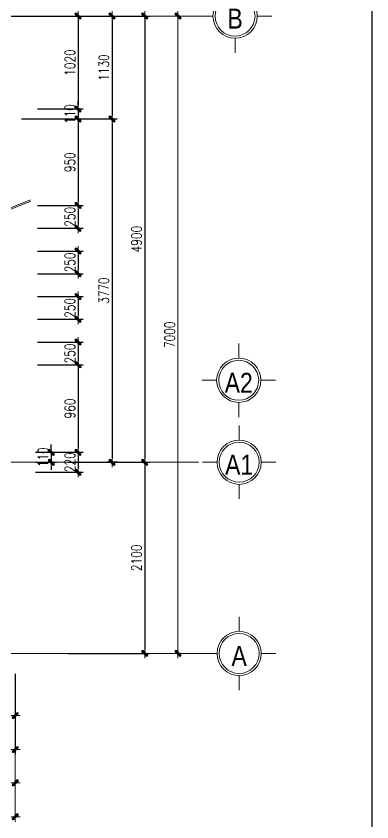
# Model space of a CAD drawing. Extents: x -165145 to 691808, y -202842 to 311040.
# Drawn here: x 35260 to 39171, y 36663 to 45513 of the extents above; entities that cross this region are included whole.
import ezdxf
from ezdxf.enums import TextEntityAlignment as Align

# ---------------------------------------------------------------- set-up
doc = ezdxf.new("R2010")
doc.units = 0
doc.header["$LTSCALE"] = 10
doc.header["$MEASUREMENT"] = 0
doc.linetypes.add('TIM', pattern=[26.01, 10, -3, 0.01, -3, 10])
doc.layers.get('Defpoints').update_dxf_attribs({"color": 5, "linetype": 'CONTINUOUS'})
for name, color, linetype, lineweight in [('ARROWS', 1, 'CONTINUOUS', 0), ('DIM', 8, 'CONTINUOUS', 13), ('netchia', 2, 'CONTINUOUS', 20), ('TEXT', 4, 'CONTINUOUS', 20), ('TRUC', 251, 'TIM', 5)]:
    doc.layers.add(name, color=color, linetype=linetype, lineweight=lineweight)
doc.styles.add('ROMANS', font='romans', dxfattribs={"width": 0.75, "bigfont": 'vns'})
doc.styles.add('VNARIALH', font='', dxfattribs={"width": 0.75})
doc.styles.add('VnArialNarrowH', font='')
doc.styles.get('VNARIALH').set_extended_font_data('.VnArialH')
doc.styles.get('VnArialNarrowH').set_extended_font_data('.VnArial NarrowH')
doc.dimstyles.new('fit0.75', dxfattribs={"dimscale": 0.5625, "dimtxt": 200, "dimasz": 75, "dimexe": 100, "dimexo": 400, "dimgap": 0.03, "dimtad": 0, "dimdec": 0, "dimdsep": 46, "dimtxsty": 'ROMANS', "dimblk": 'alex', "dimcen": 150, "dimclrd": 8, "dimclre": 8, "dimclrt": 7, "dimaunit": 1, "dimadec": 0, "dimazin": 0, "dimtfac": 0.072, "dimtdec": 0, "dimtix": 1, "dimtmove": 2, "dimatfit": 3, "dimldrblk": 'a-01', "dimfxl": 100, "dimtvp": 0.8, "dimtolj": 1, "dimarcsym": 0})

# ---------------------------------------------------------------- blocks, each defined once
blk = doc.blocks.new('alex')
at = {"layer": 'ARROWS'}
h = blk.add_hatch(color=1, dxfattribs=at)
edge = h.paths.add_edge_path()
edge.add_line((0.4, 0.74), (-0.74, -0.4))
edge.add_ellipse((-0.57, -0.57), major_axis=(0.17, 0.17), ratio=1, start_angle=90, end_angle=270)
edge.add_line((-0.4, -0.74), (0.74, 0.4))
edge.add_ellipse((0.57, 0.57), major_axis=(0.17, 0.17), ratio=1, start_angle=270, end_angle=450)
blk.add_lwpolyline([(0.4, 0.74), (-0.74, -0.4, 1), (-0.4, -0.74), (0.74, 0.4, 1)], format="xyb", close=True, dxfattribs=at)
at = {"layer": 'netchia', "color": 2}
for p, q in [((1.27, 0), (-1.27, 0)), ((0, -1.27), (0, 1.27))]:
    blk.add_line(p, q, dxfattribs=at)
blk = doc.blocks.new('*D1970')
at = {"layer": 'Defpoints', "color": 0, "ltscale": 0.05, "transparency": 16777216}
for p in [(35608.4, 40612.8), (35608.4, 38512.8), (36673.4, 38512.8)]:
    blk.add_point(p, dxfattribs=at)
at = {"layer": 'DIM', "color": 8, "lineweight": -2, "ltscale": 0.05, "transparency": 16777216}
for p, q in [((35833.4, 40612.8), (36729.7, 40612.8)), ((36673.4, 40570.6), (36673.4, 38555)), ((35833.4, 38512.8), (36729.7, 38512.8))]:
    blk.add_line(p, q, dxfattribs=at)
at = {"layer": 'DIM', "color": 8, "lineweight": -2, "ltscale": 0.05, "transparency": 16777216, "xscale": 42.1875, "yscale": 42.1875, "zscale": 42.1875}
for p, rotation in [((36673.4, 40612.8), 90), ((36673.4, 38512.8), 270)]:
    blk.add_blockref('alex', p, dxfattribs=dict(at, rotation=rotation))
at = {"layer": 'DIM', "color": 7, "ltscale": 0.05, "transparency": 16777216, "insert": (36583.4, 39562.8), "char_height": 112.5, "attachment_point": 5, "rotation": 90, "style": 'ROMANS'}
blk.add_mtext('\\A1;2100', dxfattribs=at)
blk = doc.blocks.new('a-01')
at = {"layer": 'ARROWS'}
blk.add_hatch(color=256, dxfattribs=at).paths.add_polyline_path([(-1.8, 0.49), (-1.8, -0.49), (0, 0)])
at = {"layer": 'netchia'}
blk.add_lwpolyline([(-1.8, 0.49), (-1.8, -0.49), (0, 0), (0, 0)], close=True, dxfattribs=at)
blk = doc.blocks.new('*D1972')
at = {"layer": 'Defpoints', "color": 0, "ltscale": 0.05, "transparency": 16777216}
for p in [(34414.1, 45512.8), (36296.7, 40612.8), (36673.4, 40612.8)]:
    blk.add_point(p, dxfattribs=at)
at = {"layer": 'DIM', "color": 8, "lineweight": -2, "ltscale": 0.05, "transparency": 16777216}
for p, q in [((34639.1, 45512.8), (36729.7, 45512.8)), ((36673.4, 45470.6), (36673.4, 40655)), ((36521.7, 40612.8), (36729.7, 40612.8))]:
    blk.add_line(p, q, dxfattribs=at)
at = {"layer": 'DIM', "color": 8, "lineweight": -2, "ltscale": 0.05, "transparency": 16777216, "xscale": 42.1875, "yscale": 42.1875, "zscale": 42.1875}
for p, rotation in [((36673.4, 45512.8), 90), ((36673.4, 40612.8), 270)]:
    blk.add_blockref('alex', p, dxfattribs=dict(at, rotation=rotation))
at = {"layer": 'DIM', "color": 7, "ltscale": 0.05, "transparency": 16777216, "insert": (36583.4, 43062.8), "char_height": 112.5, "attachment_point": 5, "rotation": 90, "style": 'ROMANS'}
blk.add_mtext('\\A1;4900', dxfattribs=at)
blk = doc.blocks.new('*D1973')
at = {"layer": 'Defpoints', "color": 0, "ltscale": 0.05, "transparency": 16777216}
for p in [(34735.8, 45512.8), (35092.3, 44382.8), (36313.9, 44382.8)]:
    blk.add_point(p, dxfattribs=at)
at = {"layer": 'DIM', "color": 8, "lineweight": -2, "ltscale": 0.05, "transparency": 16777216}
for p, q in [((34960.8, 45512.8), (36370.2, 45512.8)), ((36313.9, 45470.6), (36313.9, 44425)), ((35317.3, 44382.8), (36370.2, 44382.8))]:
    blk.add_line(p, q, dxfattribs=at)
at = {"layer": 'DIM', "color": 8, "lineweight": -2, "ltscale": 0.05, "transparency": 16777216, "xscale": 42.1875, "yscale": 42.1875, "zscale": 42.1875}
for p, rotation in [((36313.9, 45512.8), 90), ((36313.9, 44382.8), 270)]:
    blk.add_blockref('alex', p, dxfattribs=dict(at, rotation=rotation))
at = {"layer": 'DIM', "color": 7, "ltscale": 0.05, "transparency": 16777216, "insert": (36223.9, 44947.8), "char_height": 112.5, "attachment_point": 5, "rotation": 90, "style": 'ROMANS'}
blk.add_mtext('\\A1;1130', dxfattribs=at)
blk = doc.blocks.new('*D1974')
at = {"layer": 'Defpoints', "color": 0, "ltscale": 0.05, "transparency": 16777216}
for p in [(35848.3, 44382.8), (36313.9, 40612.8), (36604.4, 40612.8)]:
    blk.add_point(p, dxfattribs=at)
at = {"layer": 'DIM', "color": 8, "lineweight": -2, "ltscale": 0.05, "transparency": 16777216}
for p, q in [((36073.3, 44382.8), (36370.2, 44382.8)), ((36313.9, 44340.6), (36313.9, 40655)), ((36379.4, 40612.8), (36257.7, 40612.8))]:
    blk.add_line(p, q, dxfattribs=at)
at = {"layer": 'DIM', "color": 8, "lineweight": -2, "ltscale": 0.05, "transparency": 16777216, "xscale": 42.1875, "yscale": 42.1875, "zscale": 42.1875}
for p, rotation in [((36313.9, 44382.8), 90), ((36313.9, 40612.8), 270)]:
    blk.add_blockref('alex', p, dxfattribs=dict(at, rotation=rotation))
at = {"layer": 'DIM', "color": 7, "ltscale": 0.05, "transparency": 16777216, "insert": (36223.9, 42497.8), "char_height": 112.5, "attachment_point": 5, "rotation": 90, "style": 'ROMANS'}
blk.add_mtext('\\A1;3770', dxfattribs=at)
blk = doc.blocks.new('*D1976')
at = {"layer": 'Defpoints', "color": 0, "transparency": 16777216}
for p in [(32849.5, 38512.8), (35249.5, 38512.8), (35249.5, 37830.9)]:
    blk.add_point(p, dxfattribs=at)
at = {"layer": 'DIM', "color": 8, "lineweight": -2, "transparency": 16777216}
for p, q in [((32849.5, 38287.8), (32849.5, 37774.6)), ((35249.5, 38287.8), (35249.5, 37774.6)), ((32891.7, 37830.9), (35207.3, 37830.9))]:
    blk.add_line(p, q, dxfattribs=at)
at = {"layer": 'DIM', "color": 8, "lineweight": -2, "transparency": 16777216, "xscale": 42.1875, "yscale": 42.1875, "zscale": 42.1875, "rotation": 180}
blk.add_blockref('alex', (32849.5, 37830.9), dxfattribs=at)
at = {"layer": 'DIM', "color": 8, "lineweight": -2, "transparency": 16777216, "xscale": 42.1875, "yscale": 42.1875, "zscale": 42.1875}
blk.add_blockref('alex', (35249.5, 37830.9), dxfattribs=at)
at = {"layer": 'DIM', "color": 7, "transparency": 16777216, "insert": (34049.5, 37920.9), "char_height": 112.5, "attachment_point": 5, "style": 'ROMANS'}
blk.add_mtext('\\A1;2400', dxfattribs=at)
blk = doc.blocks.new('*D1977')
at = {"layer": 'Defpoints', "color": 0, "transparency": 16777216}
for p in [(31199.5, 38512.8), (35249.5, 38512.8), (35249.5, 37457.4)]:
    blk.add_point(p, dxfattribs=at)
at = {"layer": 'DIM', "color": 8, "lineweight": -2, "transparency": 16777216}
for p, q in [((31199.5, 38287.8), (31199.5, 37401.1)), ((35249.5, 38287.8), (35249.5, 37401.1)), ((31241.7, 37457.4), (35207.3, 37457.4))]:
    blk.add_line(p, q, dxfattribs=at)
at = {"layer": 'DIM', "color": 8, "lineweight": -2, "transparency": 16777216, "xscale": 42.1875, "yscale": 42.1875, "zscale": 42.1875, "rotation": 180}
blk.add_blockref('alex', (31199.5, 37457.4), dxfattribs=at)
at = {"layer": 'DIM', "color": 8, "lineweight": -2, "transparency": 16777216, "xscale": 42.1875, "yscale": 42.1875, "zscale": 42.1875}
blk.add_blockref('alex', (35249.5, 37457.4), dxfattribs=at)
at = {"layer": 'DIM', "color": 7, "transparency": 16777216, "insert": (33224.5, 37547.4), "char_height": 112.5, "attachment_point": 5, "style": 'ROMANS'}
blk.add_mtext('\\A1;4050', dxfattribs=at)
blk = doc.blocks.new('*D1980')
at = {"layer": 'Defpoints', "color": 0, "transparency": 16777216}
for p in [(35269.7, 44382.8), (35269.7, 43432.8), (35941.2, 43432.8)]:
    blk.add_point(p, dxfattribs=at)
at = {"layer": 'DIM', "color": 8, "lineweight": -2, "transparency": 16777216}
for p, q in [((35494.7, 44382.8), (35997.4, 44382.8)), ((35941.2, 44340.6), (35941.2, 43475)), ((35494.7, 43432.8), (35997.4, 43432.8))]:
    blk.add_line(p, q, dxfattribs=at)
at = {"layer": 'DIM', "color": 8, "lineweight": -2, "transparency": 16777216, "xscale": 42.1875, "yscale": 42.1875, "zscale": 42.1875}
for p, rotation in [((35941.2, 44382.8), 90), ((35941.2, 43432.8), 270)]:
    blk.add_blockref('alex', p, dxfattribs=dict(at, rotation=rotation))
at = {"layer": 'DIM', "color": 7, "transparency": 16777216, "insert": (35851.2, 43907.8), "char_height": 112.5, "attachment_point": 5, "rotation": 90, "style": 'ROMANS'}
blk.add_mtext('\\A1;950', dxfattribs=at)
blk = doc.blocks.new('*D1981')
at = {"layer": 'Defpoints', "color": 0, "transparency": 16777216}
for p in [(35269.7, 43432.8), (35269.7, 43182.8), (35941.2, 43182.8)]:
    blk.add_point(p, dxfattribs=at)
at = {"layer": 'DIM', "color": 8, "lineweight": -2, "transparency": 16777216}
for p, q in [((35494.7, 43432.8), (35997.4, 43432.8)), ((35941.2, 43390.6), (35941.2, 43225)), ((35494.7, 43182.8), (35997.4, 43182.8))]:
    blk.add_line(p, q, dxfattribs=at)
at = {"layer": 'DIM', "color": 8, "lineweight": -2, "transparency": 16777216, "xscale": 42.1875, "yscale": 42.1875, "zscale": 42.1875}
for p, rotation in [((35941.2, 43432.8), 90), ((35941.2, 43182.8), 270)]:
    blk.add_blockref('alex', p, dxfattribs=dict(at, rotation=rotation))
at = {"layer": 'DIM', "color": 7, "transparency": 16777216, "insert": (35851.2, 43307.8), "char_height": 112.5, "attachment_point": 5, "rotation": 90, "style": 'ROMANS'}
blk.add_mtext('\\A1;250', dxfattribs=at)
blk = doc.blocks.new('*D1982')
at = {"layer": 'Defpoints', "color": 0, "transparency": 16777216}
for p in [(35269.7, 42932.8), (35269.7, 42682.8), (35941.2, 42682.8)]:
    blk.add_point(p, dxfattribs=at)
at = {"layer": 'DIM', "color": 8, "lineweight": -2, "transparency": 16777216}
for p, q in [((35494.7, 42932.8), (35997.4, 42932.8)), ((35941.2, 42890.6), (35941.2, 42725)), ((35494.7, 42682.8), (35997.4, 42682.8))]:
    blk.add_line(p, q, dxfattribs=at)
at = {"layer": 'DIM', "color": 8, "lineweight": -2, "transparency": 16777216, "xscale": 42.1875, "yscale": 42.1875, "zscale": 42.1875}
for p, rotation in [((35941.2, 42932.8), 90), ((35941.2, 42682.8), 270)]:
    blk.add_blockref('alex', p, dxfattribs=dict(at, rotation=rotation))
at = {"layer": 'DIM', "color": 7, "transparency": 16777216, "insert": (35851.2, 42807.8), "char_height": 112.5, "attachment_point": 5, "rotation": 90, "style": 'ROMANS'}
blk.add_mtext('\\A1;250', dxfattribs=at)
blk = doc.blocks.new('*D1983')
at = {"layer": 'Defpoints', "color": 0, "transparency": 16777216}
for p in [(35269.7, 42432.8), (35269.7, 42182.8), (35941.2, 42182.8)]:
    blk.add_point(p, dxfattribs=at)
at = {"layer": 'DIM', "color": 8, "lineweight": -2, "transparency": 16777216}
for p, q in [((35494.7, 42432.8), (35997.4, 42432.8)), ((35941.2, 42390.6), (35941.2, 42225)), ((35494.7, 42182.8), (35997.4, 42182.8))]:
    blk.add_line(p, q, dxfattribs=at)
at = {"layer": 'DIM', "color": 8, "lineweight": -2, "transparency": 16777216, "xscale": 42.1875, "yscale": 42.1875, "zscale": 42.1875}
for p, rotation in [((35941.2, 42432.8), 90), ((35941.2, 42182.8), 270)]:
    blk.add_blockref('alex', p, dxfattribs=dict(at, rotation=rotation))
at = {"layer": 'DIM', "color": 7, "transparency": 16777216, "insert": (35851.2, 42307.8), "char_height": 112.5, "attachment_point": 5, "rotation": 90, "style": 'ROMANS'}
blk.add_mtext('\\A1;250', dxfattribs=at)
blk = doc.blocks.new('*D1984')
at = {"layer": 'Defpoints', "color": 0, "transparency": 16777216}
for p in [(35269.7, 41932.8), (35269.7, 41682.8), (35941.2, 41682.8)]:
    blk.add_point(p, dxfattribs=at)
at = {"layer": 'DIM', "color": 8, "lineweight": -2, "transparency": 16777216}
for p, q in [((35494.7, 41932.8), (35997.4, 41932.8)), ((35941.2, 41890.6), (35941.2, 41725)), ((35494.7, 41682.8), (35997.4, 41682.8))]:
    blk.add_line(p, q, dxfattribs=at)
at = {"layer": 'DIM', "color": 8, "lineweight": -2, "transparency": 16777216, "xscale": 42.1875, "yscale": 42.1875, "zscale": 42.1875}
for p, rotation in [((35941.2, 41932.8), 90), ((35941.2, 41682.8), 270)]:
    blk.add_blockref('alex', p, dxfattribs=dict(at, rotation=rotation))
at = {"layer": 'DIM', "color": 7, "transparency": 16777216, "insert": (35851.2, 41807.8), "char_height": 112.5, "attachment_point": 5, "rotation": 90, "style": 'ROMANS'}
blk.add_mtext('\\A1;250', dxfattribs=at)
blk = doc.blocks.new('*D1985')
at = {"layer": 'Defpoints', "color": 0, "transparency": 16777216}
for p in [(35269.7, 41682.8), (35269.7, 40722.8), (35941.2, 40722.8)]:
    blk.add_point(p, dxfattribs=at)
at = {"layer": 'DIM', "color": 8, "lineweight": -2, "transparency": 16777216}
for p, q in [((35494.7, 41682.8), (35997.4, 41682.8)), ((35941.2, 41640.6), (35941.2, 40765)), ((35494.7, 40722.8), (35997.4, 40722.8))]:
    blk.add_line(p, q, dxfattribs=at)
at = {"layer": 'DIM', "color": 8, "lineweight": -2, "transparency": 16777216, "xscale": 42.1875, "yscale": 42.1875, "zscale": 42.1875}
for p, rotation in [((35941.2, 41682.8), 90), ((35941.2, 40722.8), 270)]:
    blk.add_blockref('alex', p, dxfattribs=dict(at, rotation=rotation))
at = {"layer": 'DIM', "color": 7, "transparency": 16777216, "insert": (35851.2, 41202.8), "char_height": 112.5, "attachment_point": 5, "rotation": 90, "style": 'ROMANS'}
blk.add_mtext('\\A1;960', dxfattribs=at)
blk = doc.blocks.new('*D1986')
at = {"layer": 'Defpoints', "color": 0, "transparency": 16777216}
for p in [(35269.7, 44492.8), (35269.7, 44382.8), (35941.2, 44382.8)]:
    blk.add_point(p, dxfattribs=at)
at = {"layer": 'DIM', "color": 8, "lineweight": -2, "transparency": 16777216}
for p, q in [((35941.2, 44535), (35941.2, 44577.1)), ((35494.7, 44492.8), (35997.4, 44492.8)), ((35941.2, 44492.8), (35941.2, 44382.8)), ((35494.7, 44382.8), (35997.4, 44382.8)), ((35941.2, 44340.6), (35941.2, 44298.4))]:
    blk.add_line(p, q, dxfattribs=at)
at = {"layer": 'DIM', "color": 8, "lineweight": -2, "transparency": 16777216, "xscale": 42.1875, "yscale": 42.1875, "zscale": 42.1875}
for p, rotation in [((35941.2, 44492.8), 270), ((35941.2, 44382.8), 90)]:
    blk.add_blockref('alex', p, dxfattribs=dict(at, rotation=rotation))
at = {"layer": 'DIM', "color": 7, "transparency": 16777216, "insert": (35851.2, 44437.8), "char_height": 112.5, "attachment_point": 5, "rotation": 90, "style": 'ROMANS'}
blk.add_mtext('\\A1;110', dxfattribs=at)
blk = doc.blocks.new('*D1987')
at = {"layer": 'Defpoints', "color": 0, "transparency": 16777216}
for p in [(35403.6, 45512.8), (35293.6, 44492.8), (35941.2, 44492.8)]:
    blk.add_point(p, dxfattribs=at)
at = {"layer": 'DIM', "color": 8, "lineweight": -2, "transparency": 16777216}
for p, q in [((35628.6, 45512.8), (35997.4, 45512.8)), ((35941.2, 45470.6), (35941.2, 44535)), ((35518.6, 44492.8), (35997.4, 44492.8))]:
    blk.add_line(p, q, dxfattribs=at)
at = {"layer": 'DIM', "color": 8, "lineweight": -2, "transparency": 16777216, "xscale": 42.1875, "yscale": 42.1875, "zscale": 42.1875}
for p, rotation in [((35941.2, 45512.8), 90), ((35941.2, 44492.8), 270)]:
    blk.add_blockref('alex', p, dxfattribs=dict(at, rotation=rotation))
at = {"layer": 'DIM', "color": 7, "transparency": 16777216, "insert": (35851.2, 45002.8), "char_height": 112.5, "attachment_point": 5, "rotation": 90, "style": 'ROMANS'}
blk.add_mtext('\\A1;1020', dxfattribs=at)
blk = doc.blocks.new('*D1990')
at = {"layer": 'Defpoints', "color": 0, "transparency": 16777216}
for p in [(35249.5, 40722.8), (35249.5, 40612.8), (35645.9, 40612.8)]:
    blk.add_point(p, dxfattribs=at)
at = {"layer": 'DIM', "color": 8, "lineweight": -2, "transparency": 16777216}
for p, q in [((35645.9, 40765), (35645.9, 40807.1)), ((35474.5, 40722.8), (35702.2, 40722.8)), ((35645.9, 40722.8), (35645.9, 40612.8)), ((35474.5, 40612.8), (35702.2, 40612.8)), ((35645.9, 40570.6), (35645.9, 40528.4))]:
    blk.add_line(p, q, dxfattribs=at)
at = {"layer": 'DIM', "color": 8, "lineweight": -2, "transparency": 16777216, "xscale": 42.1875, "yscale": 42.1875, "zscale": 42.1875}
for p, rotation in [((35645.9, 40722.8), 270), ((35645.9, 40612.8), 90)]:
    blk.add_blockref('alex', p, dxfattribs=dict(at, rotation=rotation))
at = {"layer": 'DIM', "color": 7, "transparency": 16777216, "insert": (35555.9, 40667.8), "char_height": 112.5, "attachment_point": 5, "rotation": 90, "style": 'ROMANS'}
blk.add_mtext('\\A1;110', dxfattribs=at)
blk = doc.blocks.new('*D1991')
at = {"layer": 'Defpoints', "color": 0, "transparency": 16777216}
for p in [(35249.5, 40722.8), (35249.5, 40502.8), (35941.2, 40502.8)]:
    blk.add_point(p, dxfattribs=at)
at = {"layer": 'DIM', "color": 8, "lineweight": -2, "transparency": 16777216}
for p, q in [((35474.5, 40722.8), (35997.4, 40722.8)), ((35941.2, 40680.6), (35941.2, 40545)), ((35474.5, 40502.8), (35997.4, 40502.8))]:
    blk.add_line(p, q, dxfattribs=at)
at = {"layer": 'DIM', "color": 8, "lineweight": -2, "transparency": 16777216, "xscale": 42.1875, "yscale": 42.1875, "zscale": 42.1875}
for p, rotation in [((35941.2, 40722.8), 90), ((35941.2, 40502.8), 270)]:
    blk.add_blockref('alex', p, dxfattribs=dict(at, rotation=rotation))
at = {"layer": 'DIM', "color": 7, "transparency": 16777216, "insert": (35851.2, 40612.8), "char_height": 112.5, "attachment_point": 5, "rotation": 90, "style": 'ROMANS'}
blk.add_mtext('\\A1;220', dxfattribs=at)
blk = doc.blocks.new('*D1827')
at = {"layer": 'Defpoints', "color": 0, "ltscale": 0.05, "transparency": 16777216}
for p in [(588432.3, -1345.1), (588432.3, -8345.1), (589721.5, -8345.1)]:
    blk.add_point(p, dxfattribs=at)
at = {"layer": 'DIM', "color": 8, "lineweight": -2, "ltscale": 0.05, "transparency": 16777216}
for p, q in [((588657.3, -1345.1), (589777.8, -1345.1)), ((589721.5, -1387.3), (589721.5, -8302.9)), ((588657.3, -8345.1), (589777.8, -8345.1))]:
    blk.add_line(p, q, dxfattribs=at)
at = {"layer": 'DIM', "color": 8, "lineweight": -2, "ltscale": 0.05, "transparency": 16777216, "xscale": 42.1875, "yscale": 42.1875, "zscale": 42.1875}
for p, rotation in [((589721.5, -1345.1), 90), ((589721.5, -8345.1), 270)]:
    blk.add_blockref('alex', p, dxfattribs=dict(at, rotation=rotation))
at = {"layer": 'DIM', "color": 7, "ltscale": 0.05, "transparency": 16777216, "insert": (589631.5, -4845.1), "char_height": 112.5, "attachment_point": 5, "rotation": 90, "style": 'ROMANS'}
blk.add_mtext('\\A1;7000', dxfattribs=at)
blk = doc.blocks.new('tentruc')
at = {"layer": 'DIM'}
for p, q in [((0, 311), (0, 516)), ((-516, 0), (-311, 0)), ((-516, 0), (-311, 0)), ((311, 0), (516, 0)), ((311, 0), (516, 0)), ((0, -516), (0, -311))]:
    blk.add_line(p, q, dxfattribs=at)
at = {"layer": 'DIM', "ltscale": 0.5}
blk.add_circle((0, 0), 311, dxfattribs=at)
at = {"layer": 'DIM'}
blk.add_circle((0, 0), 281, dxfattribs=at)
at = {"layer": 'DIM', "color": 7, "linetype": 'ByBlock', "ltscale": 0.5, "style": 'VNARIALH', "width": 1.1}
blk.add_attdef('A', text='', height=281, dxfattribs=at).set_placement((0, -107), align=Align.CENTER)
blk = doc.blocks.new('*D1828')
at = {"layer": 'Defpoints', "color": 0, "transparency": 16777216}
for p in [(570432.6, -8596.5), (587932.6, -8596.5), (587932.6, -10139.5)]:
    blk.add_point(p, dxfattribs=at)
at = {"layer": 'DIM', "color": 8, "lineweight": -2, "transparency": 16777216}
for p, q in [((570432.6, -8821.5), (570432.6, -10195.7)), ((587932.6, -8821.5), (587932.6, -10195.7)), ((570474.8, -10139.5), (587890.4, -10139.5))]:
    blk.add_line(p, q, dxfattribs=at)
at = {"layer": 'DIM', "color": 8, "lineweight": -2, "transparency": 16777216, "xscale": 42.1875, "yscale": 42.1875, "zscale": 42.1875, "rotation": 180}
blk.add_blockref('alex', (570432.6, -10139.5), dxfattribs=at)
at = {"layer": 'DIM', "color": 8, "lineweight": -2, "transparency": 16777216, "xscale": 42.1875, "yscale": 42.1875, "zscale": 42.1875}
blk.add_blockref('alex', (587932.6, -10139.5), dxfattribs=at)
at = {"layer": 'DIM', "color": 7, "transparency": 16777216, "insert": (577482.6, -10049.5), "char_height": 112.5, "attachment_point": 5, "style": 'ROMANS'}
blk.add_mtext('\\A1;17500', dxfattribs=at)
blk = doc.blocks.new('*D1839')
at = {"layer": 'Defpoints', "color": 0, "ltscale": 0.05, "transparency": 16777216}
for p in [(588432.3, -6245.1), (588432.3, -8345.1), (589356.5, -8345.1)]:
    blk.add_point(p, dxfattribs=at)
at = {"layer": 'DIM', "color": 8, "lineweight": -2, "ltscale": 0.05, "transparency": 16777216}
for p, q in [((588657.3, -6245.1), (589412.8, -6245.1)), ((589356.5, -6287.3), (589356.5, -8302.9)), ((588657.3, -8345.1), (589412.8, -8345.1))]:
    blk.add_line(p, q, dxfattribs=at)
at = {"layer": 'DIM', "color": 8, "lineweight": -2, "ltscale": 0.05, "transparency": 16777216, "xscale": 42.1875, "yscale": 42.1875, "zscale": 42.1875}
for p, rotation in [((589356.5, -6245.1), 90), ((589356.5, -8345.1), 270)]:
    blk.add_blockref('alex', p, dxfattribs=dict(at, rotation=rotation))
at = {"layer": 'DIM', "color": 7, "ltscale": 0.05, "transparency": 16777216, "insert": (589266.5, -7295.1), "char_height": 112.5, "attachment_point": 5, "rotation": 90, "style": 'ROMANS'}
blk.add_mtext('\\A1;2100', dxfattribs=at)
blk = doc.blocks.new('*D1837')
at = {"layer": 'Defpoints', "color": 0, "ltscale": 0.05, "transparency": 16777216}
for p in [(588432.3, -1345.1), (588432.3, -6245.1), (589356.5, -6245.1)]:
    blk.add_point(p, dxfattribs=at)
at = {"layer": 'DIM', "color": 8, "lineweight": -2, "ltscale": 0.05, "transparency": 16777216}
for p, q in [((588657.3, -1345.1), (589412.8, -1345.1)), ((589356.5, -1387.3), (589356.5, -6202.9)), ((588657.3, -6245.1), (589412.8, -6245.1))]:
    blk.add_line(p, q, dxfattribs=at)
at = {"layer": 'DIM', "color": 8, "lineweight": -2, "ltscale": 0.05, "transparency": 16777216, "xscale": 42.1875, "yscale": 42.1875, "zscale": 42.1875}
for p, rotation in [((589356.5, -1345.1), 90), ((589356.5, -6245.1), 270)]:
    blk.add_blockref('alex', p, dxfattribs=dict(at, rotation=rotation))
at = {"layer": 'DIM', "color": 7, "ltscale": 0.05, "transparency": 16777216, "insert": (589266.5, -3795.1), "char_height": 112.5, "attachment_point": 5, "rotation": 90, "style": 'ROMANS'}
blk.add_mtext('\\A1;4900', dxfattribs=at)
blk = doc.blocks.new('*D1830')
at = {"layer": 'Defpoints', "color": 0, "transparency": 16777216}
for p in [(573082.6, -8596.5), (587932.6, -8596.5), (587932.6, -9766.4)]:
    blk.add_point(p, dxfattribs=at)
at = {"layer": 'DIM', "color": 8, "lineweight": -2, "transparency": 16777216}
for p, q in [((573082.6, -8821.5), (573082.6, -9822.6)), ((587932.6, -8821.5), (587932.6, -9822.6)), ((573124.8, -9766.4), (587890.4, -9766.4))]:
    blk.add_line(p, q, dxfattribs=at)
at = {"layer": 'DIM', "color": 8, "lineweight": -2, "transparency": 16777216, "xscale": 42.1875, "yscale": 42.1875, "zscale": 42.1875, "rotation": 180}
blk.add_blockref('alex', (573082.6, -9766.4), dxfattribs=at)
at = {"layer": 'DIM', "color": 8, "lineweight": -2, "transparency": 16777216, "xscale": 42.1875, "yscale": 42.1875, "zscale": 42.1875}
blk.add_blockref('alex', (587932.6, -9766.4), dxfattribs=at)
at = {"layer": 'DIM', "color": 7, "transparency": 16777216, "insert": (580507.6, -9676.4), "char_height": 112.5, "attachment_point": 5, "style": 'ROMANS'}
blk.add_mtext('\\A1;14850', dxfattribs=at)
blk = doc.blocks.new('*D1831')
at = {"layer": 'Defpoints', "color": 0, "transparency": 16777216}
for p in [(583882.6, -8596.5), (587932.6, -8596.5), (587932.6, -9400.5)]:
    blk.add_point(p, dxfattribs=at)
at = {"layer": 'DIM', "color": 8, "lineweight": -2, "transparency": 16777216}
for p, q in [((583882.6, -8821.5), (583882.6, -9456.7)), ((587932.6, -8821.5), (587932.6, -9456.7)), ((583924.8, -9400.5), (587890.4, -9400.5))]:
    blk.add_line(p, q, dxfattribs=at)
at = {"layer": 'DIM', "color": 8, "lineweight": -2, "transparency": 16777216, "xscale": 42.1875, "yscale": 42.1875, "zscale": 42.1875, "rotation": 180}
blk.add_blockref('alex', (583882.6, -9400.5), dxfattribs=at)
at = {"layer": 'DIM', "color": 8, "lineweight": -2, "transparency": 16777216, "xscale": 42.1875, "yscale": 42.1875, "zscale": 42.1875}
blk.add_blockref('alex', (587932.6, -9400.5), dxfattribs=at)
at = {"layer": 'DIM', "color": 7, "transparency": 16777216, "insert": (585907.6, -9310.5), "char_height": 112.5, "attachment_point": 5, "style": 'ROMANS'}
blk.add_mtext('\\A1;4050', dxfattribs=at)
blk = doc.blocks.new('lt - kt')
at = {"layer": 'TRUC', "ltscale": 0.05}
for p, q in [((-19823.1, 7000), (2014.6, 7000)), ((-19778.4, 2100), (2014.6, 2100)), ((-19778.4, 0), (2195.9, 0))]:
    blk.add_line(p, q, dxfattribs=at)
at = {"layer": 'TEXT'}
ref = blk.add_blockref('tentruc', (2417.6, 7000), dxfattribs=dict(at, xscale=0.78125, yscale=0.78125, zscale=0.78125, rotation=180))
ref.add_attrib('A', 'B', dxfattribs={"color": 7, "linetype": 'ByBlock', "ltscale": 0.5, "height": 219.7, "style": 'VnArialNarrowH'}).set_placement((2417.6, 6862.7), align=Align.CENTER)
ref = blk.add_blockref('tentruc', (2457.6, 3000), dxfattribs=dict(at, xscale=0.78125, yscale=0.78125, zscale=0.78125, rotation=180))
ref.add_attrib('A', 'A2', dxfattribs={"color": 7, "linetype": 'ByBlock', "ltscale": 0.5, "height": 219.73, "style": 'VnArialNarrowH'}).set_placement((2457.6, 2862.7), align=Align.CENTER)
ref = blk.add_blockref('tentruc', (2462.2, 2100), dxfattribs=dict(at, xscale=0.78125, yscale=0.78125, zscale=0.78125, rotation=180))
ref.add_attrib('A', 'A1', dxfattribs={"color": 7, "linetype": 'ByBlock', "ltscale": 0.5, "height": 219.73, "style": 'VnArialNarrowH'}).set_placement((2462.2, 1962.7), align=Align.CENTER)
ref = blk.add_blockref('tentruc', (2462.2, 0), dxfattribs=dict(at, xscale=0.78125, yscale=0.78125, zscale=0.78125, rotation=180))
ref.add_attrib('A', 'A', dxfattribs={"color": 7, "linetype": 'ByBlock', "ltscale": 0.5, "height": 219.7, "style": 'VnArialNarrowH'}).set_placement((2462.2, -137.3), align=Align.CENTER)
at = {"layer": 'DIM', "ltscale": 0.05}
for base, p1, p2, picture, middle in [((1788.9, 0), (499.8, 7000), (499.8, 0), '*D1827', (1698.9, 3500)), ((1423.9, 2100), (499.8, 7000), (499.8, 2100), '*D1837', (1333.9, 4550)), ((1423.9, 0), (499.8, 2100), (499.8, 0), '*D1839', (1333.9, 1050))]:
    dim = blk.add_linear_dim(base=base, p1=p1, p2=p2, angle=90, dimstyle='fit0.75', dxfattribs=at)
    dim.commit()
    dim.dimension.update_dxf_attribs({"geometry": picture, "text_midpoint": middle, "insert": (-587932.6, 8345.1)})
at = {"layer": 'DIM'}
dim = blk.add_linear_dim(base=(0, -1794.4), p1=(-17500, -251.4), p2=(0, -251.4), dimstyle='fit0.75', dxfattribs=at)
dim.commit()
dim.dimension.update_dxf_attribs({"geometry": '*D1828', "text_midpoint": (-10450, -1704.4), "dimtype": 128, "insert": (-587932.6, 8345.1)})
for base, p1, picture, middle in [((0, -1421.3), (-14850, -251.4), '*D1830', (-7425, -1331.3)), ((0, -1055.4), (-4050, -251.4), '*D1831', (-2025, -965.4))]:
    dim = blk.add_linear_dim(base=base, p1=p1, p2=(0, -251.4), dimstyle='fit0.75', dxfattribs=at)
    dim.commit()
    dim.dimension.update_dxf_attribs({"geometry": picture, "text_midpoint": middle, "insert": (-587932.6, 8345.1)})

msp = doc.modelspace()

# ---------------------------------------------------------------- linework, layer by layer
at = {"layer": 'Defpoints'}
msp.add_lwpolyline([(13295.99235, 50455.46775), (39170.99235, 50455.46775), (39170.99235, 28930.46775), (13295.99235, 28930.46775)], close=True, dxfattribs=at)
at = {"layer": 'DIM', "ltscale": 0.05}
for points in [[(33900.29066, 42898.18951), (34258.67039, 43031.58814), (34329.07675, 42943.84737), (34256.62391, 43145.6507), (34315.86761, 43053.59253), (35416.08433, 43493.35487)], [(33905.52332, 42884.13179), (34253.75091, 43013.75153), (34373.49099, 42864.53083), (34311.96094, 43035.91085), (35421.60876, 43479.40924)]]:
    msp.add_lwpolyline(points, dxfattribs=at)

# ---------------------------------------------------------------- block references
at = {"layer": 'TEXT'}
msp.add_blockref('lt - kt', (35249.48053, 38512.76913), dxfattribs=at)

# ---------------------------------------------------------------- dimensions: what is measured, and where the dimension line sits
at = {"layer": 'DIM', "ltscale": 0.05}
for base, p1, p2, picture, middle in [((36673.40495, 40612.76958), (34414.10348, 45512.76958), (36296.69815, 40612.76958), '*D1972', (36583.40495, 43062.76958)), ((36313.90495, 44382.76958), (34735.80203, 45512.76958), (35092.30452, 44382.76958), '*D1973', (36223.90495, 44947.76958)), ((36313.90495, 40612.76958), (35848.29636, 44382.76958), (36604.42535, 40612.76958), '*D1974', (36223.90495, 42497.76958)), ((36673.40495, 38512.76958), (35608.40709, 40612.76958), (35608.40709, 38512.76958), '*D1970', (36583.40495, 39562.76958))]:
    dim = msp.add_linear_dim(base=base, p1=p1, p2=p2, angle=90, dimstyle='fit0.75', dxfattribs=at)
    dim.commit()
    dim.dimension.update_dxf_attribs({"geometry": picture, "text_midpoint": middle})
at = {"layer": 'DIM'}
for base, p1, p2, picture, middle in [((35941.15823, 44492.76958), (35403.59866, 45512.76594), (35293.59866, 44492.76958), '*D1987', (35851.15823, 45002.76776)), ((35941.15823, 44382.76958), (35269.7338, 44492.76958), (35269.7338, 44382.76958), '*D1986', (35851.15823, 44437.76958)), ((35941.15823, 43432.76958), (35269.7338, 44382.76958), (35269.7338, 43432.76958), '*D1980', (35851.15823, 43907.76958)), ((35941.15823, 43182.76958), (35269.7338, 43432.76958), (35269.7338, 43182.76958), '*D1981', (35851.15823, 43307.76958)), ((35941.15823, 42682.76958), (35269.7338, 42932.76958), (35269.7338, 42682.76958), '*D1982', (35851.15823, 42807.76958)), ((35941.15823, 42182.76958), (35269.7338, 42432.76958), (35269.7338, 42182.76958), '*D1983', (35851.15823, 42307.76958)), ((35941.15823, 41682.76958), (35269.7338, 41932.76958), (35269.7338, 41682.76958), '*D1984', (35851.15823, 41807.76958)), ((35941.15823, 40722.76735), (35269.7338, 41682.76958), (35269.7338, 40722.76735), '*D1985', (35851.15823, 41202.76847)), ((35645.90495, 40612.76958), (35249.48053, 40722.76958), (35249.48053, 40612.76958), '*D1990', (35555.90495, 40667.76958)), ((35941.15823, 40502.76958), (35249.48053, 40722.76958), (35249.48053, 40502.76958), '*D1991', (35851.15823, 40612.76958))]:
    dim = msp.add_linear_dim(base=base, p1=p1, p2=p2, angle=90, dimstyle='fit0.75', dxfattribs=at)
    dim.commit()
    dim.dimension.update_dxf_attribs({"geometry": picture, "text_midpoint": middle})
for base, p1, p2, picture, middle in [((35249.48053, 37457.35487), (31199.48053, 38512.76913), (35249.48053, 38512.76913), '*D1977', (33224.48053, 37547.35487)), ((35249.48053, 37830.85487), (32849.48053, 38512.76958), (35249.48053, 38512.76958), '*D1976', (34049.48053, 37920.85487))]:
    dim = msp.add_linear_dim(base=base, p1=p1, p2=p2, dimstyle='fit0.75', dxfattribs=at)
    dim.commit()
    dim.dimension.update_dxf_attribs({"geometry": picture, "text_midpoint": middle})

doc.saveas('drawing.dxf')
